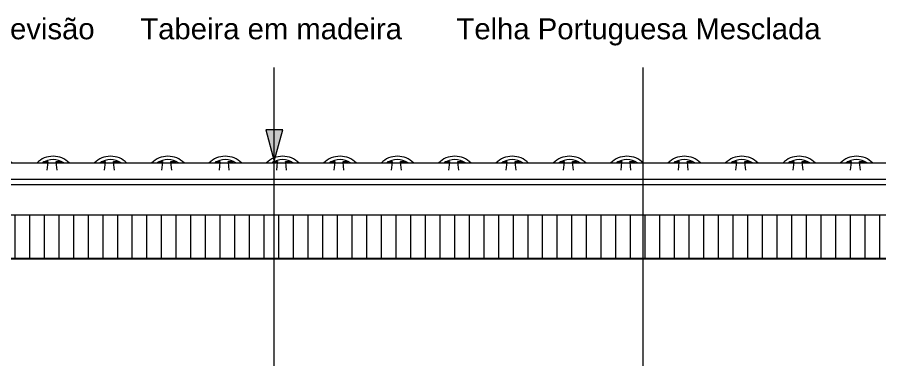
# Model space of a CAD drawing. Header units: millimetres. Extents: x -12976 to 58202, y -2238 to 7407.
# Drawn here: x 19646 to 23766, y 5770 to 7407 of the extents above; entities that cross this region are included whole.
import ezdxf

# ---------------------------------------------------------------- set-up
doc = ezdxf.new("R2010")
doc.units = ezdxf.units.MM
for name, color, linetype, lineweight in [('A-GLAZ-CURT', 52, 'Continuous', 9), ('A-GLAZ-CWMG', 51, 'Continuous', 9), ('A-ROOF-OTLN', 132, 'Continuous', 9), ('A-ROOF-PATT', 132, 'Continuous', 9), ('A-WALL', 113, 'Continuous', 25), ('G-ANNO-TEXT', 231, 'Continuous', 9)]:
    doc.layers.add(name, color=color, linetype=linetype, lineweight=lineweight)
doc.styles.add('Arial', font='arial.ttf', dxfattribs={"height": 100})

# ---------------------------------------------------------------- blocks, each defined once
blk = doc.blocks.new('Rectangular Mullion - Ripa-4229791-FACHADA LATERAL DIREITA')
at = {"layer": 'A-GLAZ-CWMG'}
for p, q in [((-19919.7, 6632.9), (-3199.7, 6632.9)), ((-3199.7, 6605.1), (-19919.7, 6605.1))]:
    blk.add_line(p, q, dxfattribs=at)
blk = doc.blocks.new('COLONIAL BASE - COLONIAL BASE-4236683-FACHADA LATERAL DIREITA')
at = {"layer": 'A-GLAZ-CURT'}
for p, q in [((-3714.6, 6710.2), (-3715.5, 6717.8)), ((-3715.5, 6717.8), (-3695.4, 6717.8)), ((-3501, 6717.8), (-3480.9, 6717.8)), ((-3480.9, 6717.8), (-3481.8, 6710.2)), ((-3710.9, 6675.6), (-3715.1, 6713.7)), ((-3481.3, 6713.7), (-3485.5, 6675.6))]:
    blk.add_line(p, q, dxfattribs=at)
for centre, major_axis, start_param, end_param in [((-3729.7, 6647), (102.8, 0), 0.725459, 2.416134), ((-3729.7, 6647), (85.3, 0), 0.935697, 2.205895), ((-3598.2, 6724.8), (117.5, 0), 3.205466, 3.276717), ((-3598.2, 6724.8), (97.5, 0), 3.218592, 3.305186), ((-3598.2, 6724.8), (97.5, 0), 6.119592, 6.206186), ((-3598.2, 6724.8), (117.5, 0), 6.148061, 6.219312)]:
    blk.add_ellipse(centre, major_axis=major_axis, ratio=0.928477, start_param=start_param, end_param=end_param, dxfattribs=at)
blk = doc.blocks.new('COLONIAL BASE - COLONIAL BASE-V113-FACHADA LATERAL DIREITA')
at = {"layer": 'A-GLAZ-CURT'}
for p, q in [((-12759.9, 6710.2), (-12760.7, 6717.8)), ((-12760.7, 6717.8), (-12740.7, 6717.8)), ((-12546.2, 6717.8), (-12526.2, 6717.8)), ((-12526.2, 6717.8), (-12527, 6710.2)), ((-12756.2, 6675.6), (-12760.3, 6713.7)), ((-12526.6, 6713.7), (-12530.7, 6675.6))]:
    blk.add_line(p, q, dxfattribs=at)
for centre, major_axis, start_param, end_param in [((-12774.9, 6647), (102.8, 0), 0.725459, 2.416134), ((-12774.9, 6647), (85.3, 0), 0.935697, 2.199593), ((-12643.4, 6724.8), (117.5, 0), 3.205466, 3.276717), ((-12643.4, 6724.8), (97.5, 0), 3.218592, 3.305186), ((-12643.4, 6724.8), (97.5, 0), 6.119592, 6.206186), ((-12643.4, 6724.8), (117.5, 0), 6.148061, 6.219312)]:
    blk.add_ellipse(centre, major_axis=major_axis, ratio=0.928477, start_param=start_param, end_param=end_param, dxfattribs=at)

msp = doc.modelspace()

# ---------------------------------------------------------------- hatches: boundary and pattern name
at = {"layer": 'A-ROOF-PATT'}
h = msp.add_hatch(dxfattribs=at)
h.set_pattern_fill('FP_19', color=256, style=0, pattern_type=2)
h.set_pattern_definition([(90, (36155.91, 6212.23), (-70, 4e-15), [])])
h.paths.add_polyline_path([(16236.3, 4070.7), (16792.1, 4070.7), (16770.1, 4144.2), (16836.3, 4156.9), (16836.3, 4454.2), (16236.3, 4454.2), (16236.3, 4192.5)])
h.paths.add_polyline_path([(32356.3, 4070.7), (32956.3, 4070.7), (32956.3, 4454.2), (32356.3, 4454.2), (32356.3, 4192.5)])
h.paths.add_polyline_path([(31932.1, 4380.3), (32156.3, 4380.3), (32156.3, 4454.2), (30866.3, 4454.2), (30866.3, 4380.3), (31847, 4380.3)])
h.paths.add_polyline_path([(31676.7, 4557.9), (32156.3, 4557.9), (32156.3, 4947.9), (30866.3, 4947.9), (30866.3, 4557.9), (31591.5, 4557.9)])
h.paths.add_polyline_path([(16236.3, 4557.9), (16836.3, 4557.9), (16836.3, 4947.9), (16236.3, 4947.9), (16236.3, 4575.7)])
h.paths.add_polyline_path([(32783.7, 4557.9), (32956.3, 4557.9), (32956.3, 4947.9), (32356.3, 4947.9), (32356.3, 4557.9), (32698.6, 4557.9)])
h.paths.add_polyline_path([(32357.9, 5051.6), (32956.3, 5051.6), (32956.3, 5441.6), (32356.3, 5441.6), (32356.3, 5051.6)])
h.paths.add_polyline_path([(30910.3, 5051.6), (32156.3, 5051.6), (32156.3, 5441.6), (30866.3, 5441.6), (30866.3, 5051.6)])
h.paths.add_polyline_path([(16236.3, 5051.6), (16836.3, 5051.6), (16836.3, 5441.6), (16236.3, 5441.6), (16236.3, 5086.7)])
h.paths.add_polyline_path([(31250.9, 5545.4), (32156.3, 5545.4), (32156.3, 5935.3), (30856.3, 5935.3), (30856.3, 5646.5), (30866.3, 5646.5), (30866.3, 5545.4), (31165.7, 5545.4)])
h.paths.add_polyline_path([(32954, 5545.4), (32956.3, 5545.4), (32956.3, 5935.3), (32356.3, 5935.3), (32356.3, 5545.4), (32868.9, 5545.4)])
h.paths.add_polyline_path([(16236.3, 5545.4), (16836.3, 5545.4), (16836.3, 5935.3), (16236.3, 5935.3), (16236.3, 5555.2)])
h.paths.add_polyline_path([(16603.8, 6039.1), (16836.3, 6039.1), (16836.3, 6252.3), (30856.3, 6252.3), (30856.3, 6039.1), (32156.3, 6039.1), (32156.3, 6252.3), (32356.3, 6252.3), (32356.3, 6039.1), (32956.3, 6039.1), (32956.3, 6460.2), (16236.3, 6460.2), (16236.3, 6039.1), (16518.6, 6039.1)])
at = {"layer": 'G-ANNO-TEXT'}
msp.add_hatch(color=7, dxfattribs=at).paths.add_polyline_path([(20874.2, 6718.9), (20914.4, 6868.9), (20834, 6868.9)])

# ---------------------------------------------------------------- linework, layer by layer
at = {"layer": 'A-ROOF-OTLN'}
for p, q in [((16217.3, 6710.2), (32975.3, 6710.2)), ((32956.3, 6460.2), (16236.3, 6460.2))]:
    msp.add_line(p, q, dxfattribs=at)
at = {"layer": 'A-WALL'}
msp.add_line((30856.3, 6252.3), (16836.3, 6252.3), dxfattribs=at)
at = {"layer": 'G-ANNO-TEXT', "color": 7}
for p, q in [((20874.2, 3575.8), (20874.2, 7166.9)), ((20874.2, 6718.9), (20874.2, 7166.9)), ((22635.5, 5571.1), (22635.5, 7166.9)), ((22635.5, 4301.4), (22635.5, 7166.9)), ((20914.4, 6868.9), (20834, 6868.9)), ((20834, 6868.9), (20874.2, 6718.9)), ((20874.2, 6718.9), (20914.4, 6868.9))]:
    msp.add_line(p, q, dxfattribs=at)

# ---------------------------------------------------------------- block references
at = {"layer": 'A-GLAZ-CURT'}
for name, p in [('COLONIAL BASE - COLONIAL BASE-4236683-FACHADA LATERAL DIREITA', (23273.3, 0)), ('COLONIAL BASE - COLONIAL BASE-4236683-FACHADA LATERAL DIREITA', (23547.4, 0)), ('COLONIAL BASE - COLONIAL BASE-4236683-FACHADA LATERAL DIREITA', (23821.5, 0)), ('COLONIAL BASE - COLONIAL BASE-4236683-FACHADA LATERAL DIREITA', (24095.6, 0)), ('COLONIAL BASE - COLONIAL BASE-4236683-FACHADA LATERAL DIREITA', (24369.7, 0)), ('COLONIAL BASE - COLONIAL BASE-4236683-FACHADA LATERAL DIREITA', (24643.8, 0)), ('COLONIAL BASE - COLONIAL BASE-4236683-FACHADA LATERAL DIREITA', (24917.9, 0)), ('COLONIAL BASE - COLONIAL BASE-4236683-FACHADA LATERAL DIREITA', (25192, 0)), ('COLONIAL BASE - COLONIAL BASE-4236683-FACHADA LATERAL DIREITA', (25466.1, 0)), ('COLONIAL BASE - COLONIAL BASE-4236683-FACHADA LATERAL DIREITA', (25740.2, 0)), ('COLONIAL BASE - COLONIAL BASE-4236683-FACHADA LATERAL DIREITA', (26014.3, 0)), ('COLONIAL BASE - COLONIAL BASE-4236683-FACHADA LATERAL DIREITA', (26288.4, 0)), ('COLONIAL BASE - COLONIAL BASE-4236683-FACHADA LATERAL DIREITA', (26562.5, 0)), ('COLONIAL BASE - COLONIAL BASE-4236683-FACHADA LATERAL DIREITA', (26836.6, 0)), ('COLONIAL BASE - COLONIAL BASE-V113-FACHADA LATERAL DIREITA', (36155.9, 0)), ('COLONIAL BASE - COLONIAL BASE-4236683-FACHADA LATERAL DIREITA', (27384.8, 0))]:
    msp.add_blockref(name, p, dxfattribs=at)
at = {"layer": 'A-GLAZ-CWMG'}
msp.add_blockref('Rectangular Mullion - Ripa-4229791-FACHADA LATERAL DIREITA', (36155.9, 0), dxfattribs=at)

# ---------------------------------------------------------------- texts
at = {"layer": 'G-ANNO-TEXT', "color": 7, "char_height": 100, "attachment_point": 1, "style": 'Arial'}
for s, insert, width in [('Antena de televisão', (18788.8, 7401.5), 1531.223), ('Tabeira em madeira', (20234.2, 7401.5), 1547.257), ('Telha Portuguesa Mesclada', (21744.3, 7401.5), 2156.539)]:
    msp.add_mtext(s, dxfattribs=dict(at, insert=insert, width=width))

doc.saveas('drawing.dxf')
